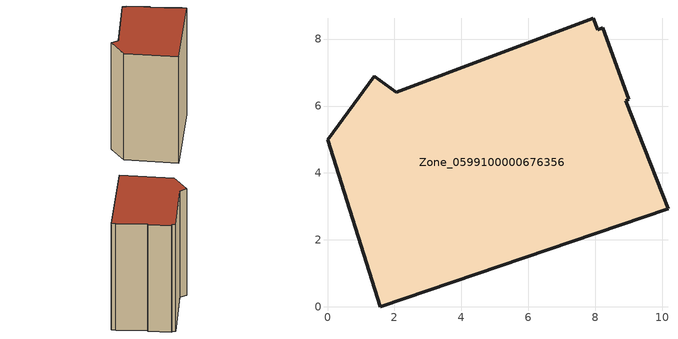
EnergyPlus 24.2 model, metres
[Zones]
Zone_0599100000676356
 floor ground (C_G): 8.9,6.16 10.02,3.35 10.17,2.93 1.57,0 0,4.99 1.39,6.88 2.05,6.42 7.94,8.63 8.07,8.28 8.22,8.34 8.99,6.2 z0
 wall outside (C_F): 1.39,6.88 0,4.99 1.57,0 10.17,2.93 10.02,3.35 8.9,6.16 8.99,6.2 8.22,8.34 8.07,8.28 7.94,8.63 2.05,6.42 1.39,6.88 z0:11.62
 roof outside (C_R): 10.02,3.35 8.9,6.16 8.99,6.2 8.22,8.34 8.07,8.28 7.94,8.63 2.05,6.42 1.39,6.88 0,4.99 1.57,0 10.17,2.93 z11.62
[BUILDING]
Pand.0599100000676356: North Axis=0; Terrain=City; Loads Convergence Tolerance Value=0.04; Temperature Convergence Tolerance Value=0.4; Solar Distribution=FullExterior; Maximum Number of Warmup Days=25; Minimum Number of Warmup Days=1
[Site:Location]
Rotterdam.The.Hague.AP_ZH_NLD Design_Conditions: Latitude=51.96; Longitude=4.45; Time Zone=1; Elevation=-4.5
[SITE:GROUNDTEMPERATURE:BUILDINGSURFACE]
18, 18, 18, 18, 18, 18, 18, 18, 18, 18, 18, 18
[MATERIAL] Thermal Absorptance=0.9; Solar Absorptance=0.7; Visible Absorptance=0.7
Name | Roughness | Thickness | Conductivity | Density | Specific Heat
G.TI.1946 | MediumSmooth | 0.15 | 1 | 540 | 1210
F.TI.1946 | Rough | 0.3 | 0.857143 | 1920 | 840
R.TI.1946 | MediumRough | 0.2 | 0.1 | 1500 | 1000
[CONSTRUCTION]
C_G: G.TI.1946
C_F: F.TI.1946
C_R: R.TI.1946
[ZONE]
Zone_0599100000676356: Type=1; Multiplier=1; Ceiling Height=Autocalculate; Volume=Autocalculate; Floor Area=autocalculate; Part of Total Floor Area=Yes
[ZONEINFILTRATION:DESIGNFLOWRATE]
Infil_Zone_0599100000676356: Zone or ZoneList or Space or SpaceList=Zone_0599100000676356; Schedule=AlwaysOn; Design Flow Rate Calculation Method=Flow/Area; Flow Rate per Floor Area=0.003; Constant Term Coefficient=1; Temperature Term Coefficient=0; Velocity Term Coefficient=0; Velocity Squared Term Coefficient=0
[HVACTEMPLATE:ZONE:IDEALLOADSAIRSYSTEM]
Zone_0599100000676356: Maximum Heating Supply Air Temperature=50; Minimum Cooling Supply Air Temperature=13; Maximum Heating Supply Air Humidity Ratio=0.0156; Minimum Cooling Supply Air Humidity Ratio=0.0077; Heating Limit=NoLimit; Cooling Limit=NoLimit; Dehumidification Control Type=ConstantSensibleHeatRatio; Cooling Sensible Heat Ratio=0.7; Dehumidification Setpoint=60; Humidification Control Type=None; Humidification Setpoint=30; Outdoor Air Method=None; Outdoor Air Flow Rate per Person=0.00944; Outdoor Air Flow Rate per Zone Floor Area=0; Outdoor Air Flow Rate per Zone=0; Demand Controlled Ventilation Type=None; Outdoor Air Economizer Type=NoEconomizer; Heat Recovery Type=None; Sensible Heat Recovery Effectiveness=0.7; Latent Heat Recovery Effectiveness=0.65
[ZONECONTROL:THERMOSTAT]
ThermostatControl_Zone_0599100000676356: Zone or ZoneList=Zone_0599100000676356; Control Type Schedule=DualSetpointControlType; Control 1=Thermostat_Zone_0599100000676356; Temperature Difference Between Cutout And Setpoint=0
[THERMOSTATSETPOINT:DUALSETPOINT]
Thermostat_Zone_0599100000676356: Heating Setpoint Temperature Schedule=HeatingSetpoint_Zone_0599100000676356; Cooling Setpoint Temperature Schedule=CoolingSetpoint_Zone_0599100000676356
[SCHEDULE:COMPACT]
HeatingSetpoint_Zone_0599100000676356: Through: 12/31, For: AllDays, Until: 24:00, 21
CoolingSetpoint_Zone_0599100000676356: Through: 12/31, For: AllDays, Until: 24:00, 24
DualSetpointControlType: Through: 12/31, For: AllDays, Until: 24:00, 4
AlwaysOn: Through: 12/31, For: AllDays, Until: 24:00, 1
